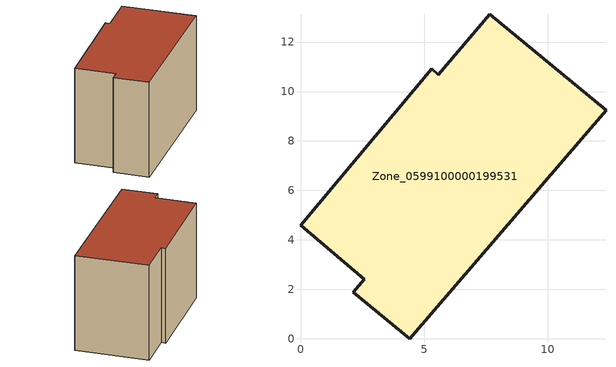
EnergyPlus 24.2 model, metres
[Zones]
Zone_0599100000199531
 floor ground (C_G): 2.13,1.89 2.58,2.42 0,4.59 5.3,10.92 5.56,10.67 7.64,13.13 12.35,9.25 4.41,0 z0
 wall outside (C_F): 2.58,2.42 2.13,1.89 4.41,0 12.35,9.25 7.64,13.13 5.56,10.67 5.3,10.92 0,4.59 2.58,2.42 z0:8.32
 roof outside (C_R): 5.3,10.92 0,4.59 2.58,2.42 2.13,1.89 4.41,0 12.35,9.25 7.64,13.13 5.56,10.67 z8.32
[BUILDING]
Pand.0599100000199531: North Axis=0; Terrain=City; Loads Convergence Tolerance Value=0.04; Temperature Convergence Tolerance Value=0.4; Solar Distribution=FullExterior; Maximum Number of Warmup Days=25; Minimum Number of Warmup Days=1
[Site:Location]
Rotterdam.The.Hague.AP_ZH_NLD Design_Conditions: Latitude=51.96; Longitude=4.45; Time Zone=1; Elevation=-4.5
[SITE:GROUNDTEMPERATURE:BUILDINGSURFACE]
18, 18, 18, 18, 18, 18, 18, 18, 18, 18, 18, 18
[MATERIAL] Thermal Absorptance=0.9; Solar Absorptance=0.7; Visible Absorptance=0.7
Name | Roughness | Thickness | Conductivity | Density | Specific Heat
G.TI.1946-1964 | MediumSmooth | 0.15 | 1 | 540 | 1210
F.TI.1946-1964 | Rough | 0.3 | 0.857143 | 1920 | 840
R.TI.1946-1964 | MediumRough | 0.2 | 0.277778 | 1500 | 1000
[CONSTRUCTION]
C_G: G.TI.1946-1964
C_F: F.TI.1946-1964
C_R: R.TI.1946-1964
[ZONE]
Zone_0599100000199531: Type=1; Multiplier=1; Ceiling Height=Autocalculate; Volume=Autocalculate; Floor Area=autocalculate; Part of Total Floor Area=Yes
[ZONEINFILTRATION:DESIGNFLOWRATE]
Infil_Zone_0599100000199531: Zone or ZoneList or Space or SpaceList=Zone_0599100000199531; Schedule=AlwaysOn; Design Flow Rate Calculation Method=Flow/Area; Flow Rate per Floor Area=0.003; Constant Term Coefficient=1; Temperature Term Coefficient=0; Velocity Term Coefficient=0; Velocity Squared Term Coefficient=0
[HVACTEMPLATE:ZONE:IDEALLOADSAIRSYSTEM]
Zone_0599100000199531: Maximum Heating Supply Air Temperature=50; Minimum Cooling Supply Air Temperature=13; Maximum Heating Supply Air Humidity Ratio=0.0156; Minimum Cooling Supply Air Humidity Ratio=0.0077; Heating Limit=NoLimit; Cooling Limit=NoLimit; Dehumidification Control Type=ConstantSensibleHeatRatio; Cooling Sensible Heat Ratio=0.7; Dehumidification Setpoint=60; Humidification Control Type=None; Humidification Setpoint=30; Outdoor Air Method=None; Outdoor Air Flow Rate per Person=0.00944; Outdoor Air Flow Rate per Zone Floor Area=0; Outdoor Air Flow Rate per Zone=0; Demand Controlled Ventilation Type=None; Outdoor Air Economizer Type=NoEconomizer; Heat Recovery Type=None; Sensible Heat Recovery Effectiveness=0.7; Latent Heat Recovery Effectiveness=0.65
[ZONECONTROL:THERMOSTAT]
ThermostatControl_Zone_0599100000199531: Zone or ZoneList=Zone_0599100000199531; Control Type Schedule=DualSetpointControlType; Control 1=Thermostat_Zone_0599100000199531; Temperature Difference Between Cutout And Setpoint=0
[THERMOSTATSETPOINT:DUALSETPOINT]
Thermostat_Zone_0599100000199531: Heating Setpoint Temperature Schedule=HeatingSetpoint_Zone_0599100000199531; Cooling Setpoint Temperature Schedule=CoolingSetpoint_Zone_0599100000199531
[SCHEDULE:COMPACT]
HeatingSetpoint_Zone_0599100000199531: Through: 12/31, For: AllDays, Until: 24:00, 21
CoolingSetpoint_Zone_0599100000199531: Through: 12/31, For: AllDays, Until: 24:00, 24
DualSetpointControlType: Through: 12/31, For: AllDays, Until: 24:00, 4
AlwaysOn: Through: 12/31, For: AllDays, Until: 24:00, 1
